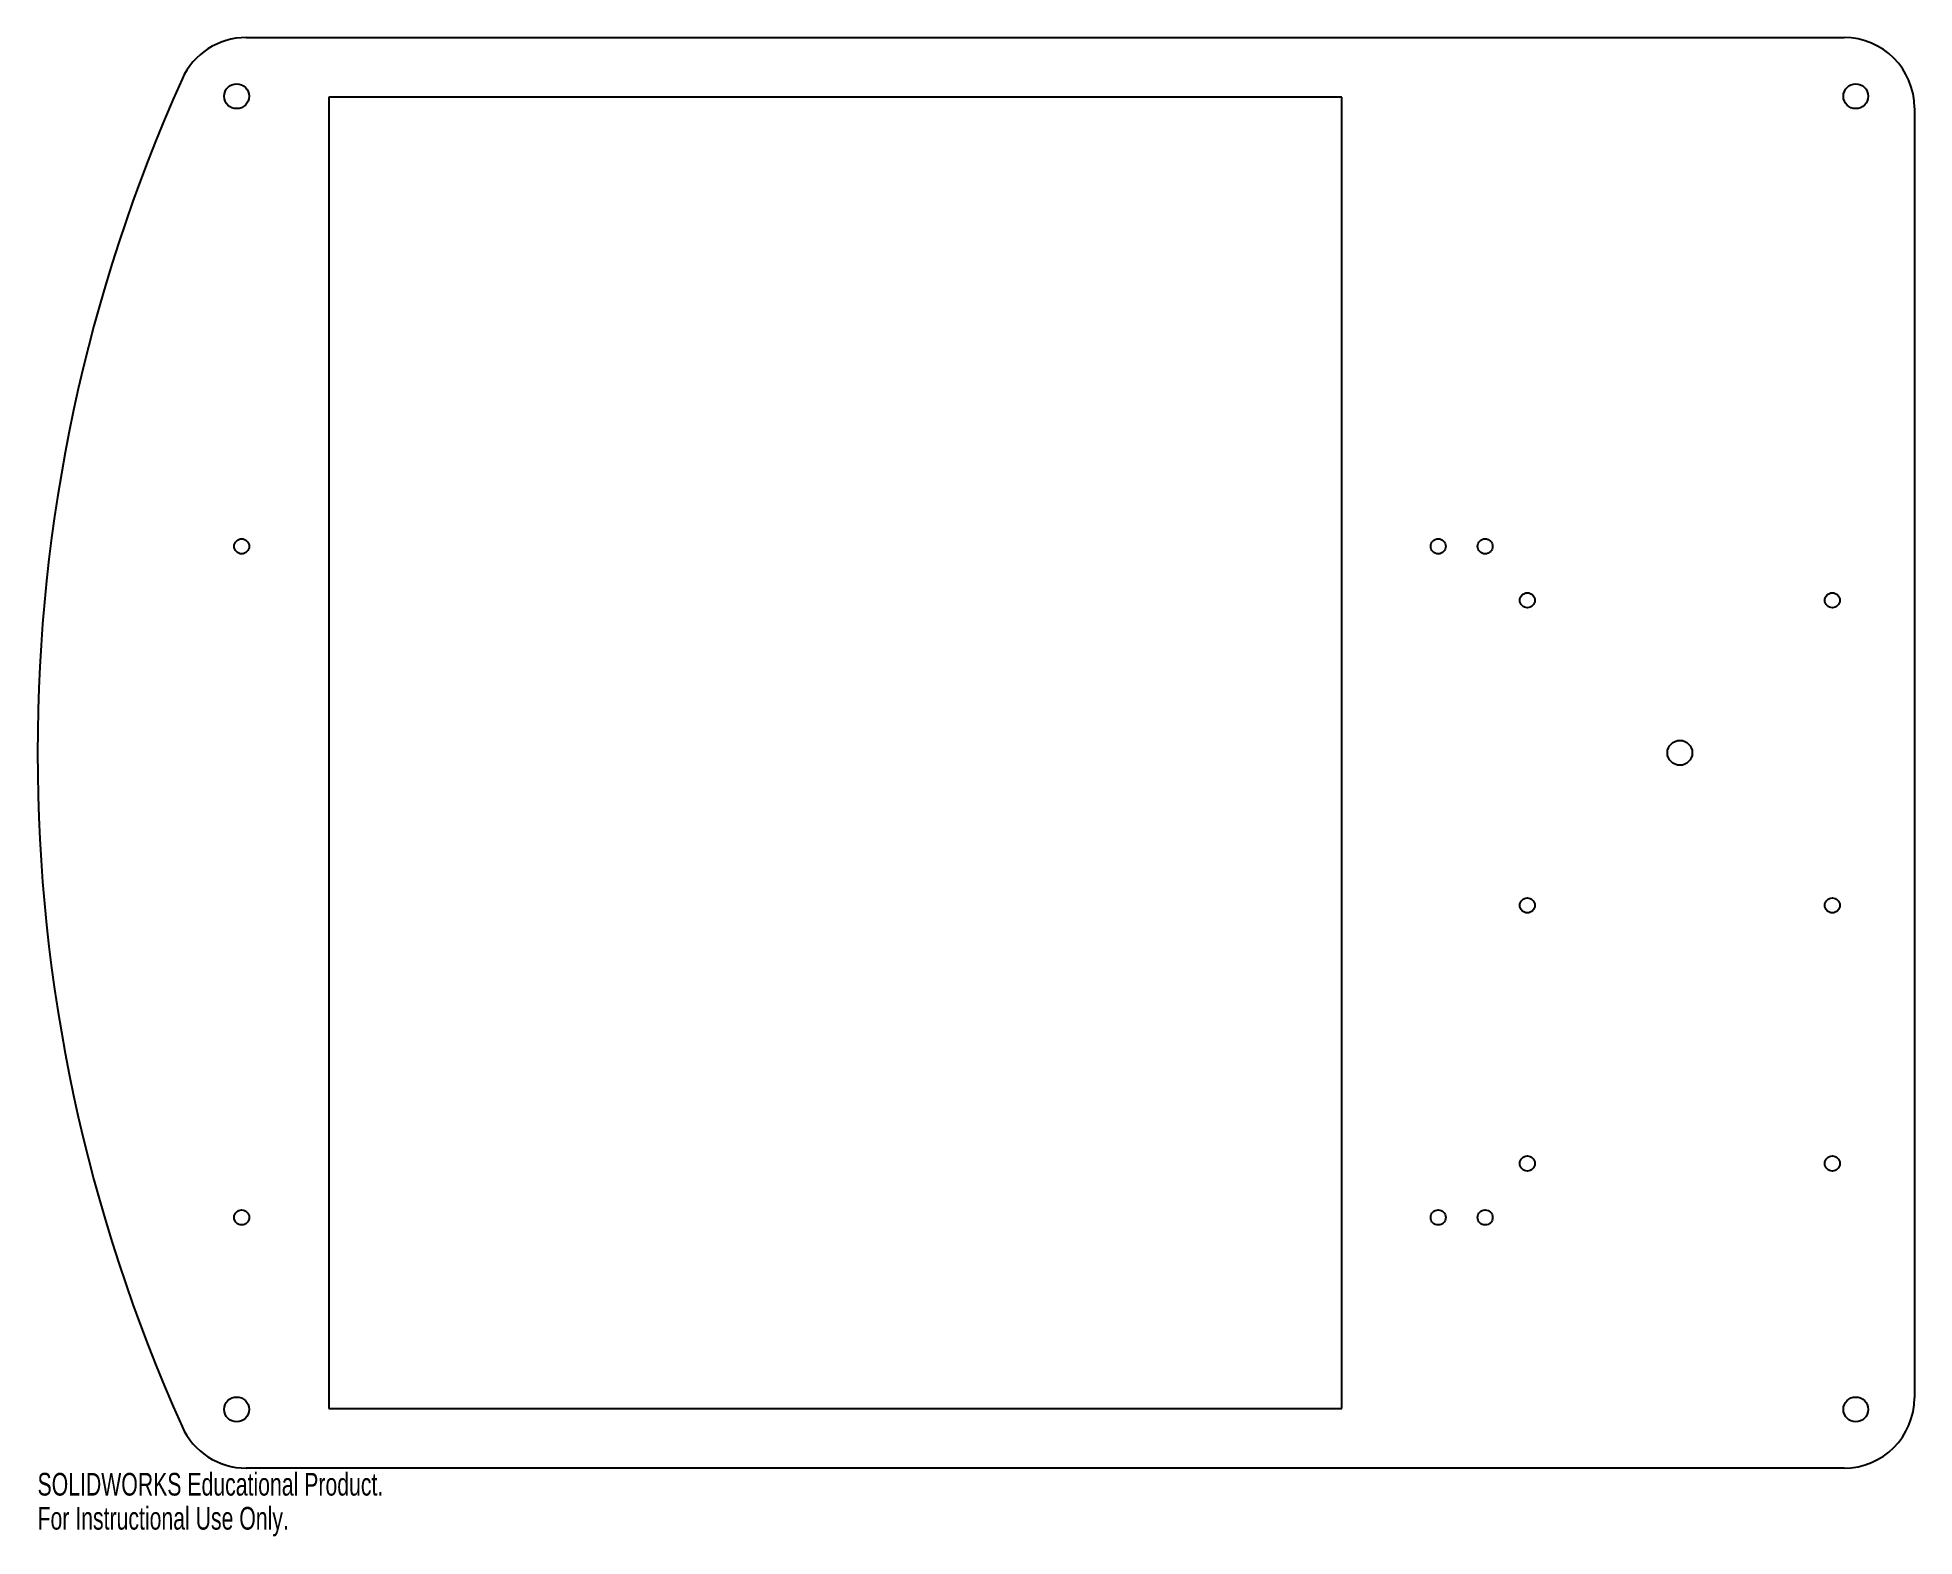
# Model space of a CAD drawing. Header units: millimetres. Extents: x -350 to 50, y -167 to 152.
import ezdxf

# ---------------------------------------------------------------- set-up
doc = ezdxf.new("R2010")
doc.units = ezdxf.units.MM
doc.styles.add('SLDTEXTSTYLE0', font='TXT', dxfattribs={"width": 0.7})

msp = doc.modelspace()

# ---------------------------------------------------------------- linework, layer by layer
at = {"color": 7, "linetype": 'Continuous', "lineweight": 25}
for p, q in [((-305.53, 152.4), (35, 152.4)), ((-287.95, 139.7), (-287.95, -139.7)), ((-72.05, 139.7), (-287.95, 139.7)), ((-72.05, -139.7), (-72.05, 139.7)), ((50, 137.4), (50, -137.4)), ((-287.95, -139.7), (-72.05, -139.7)), ((35, -152.4), (-305.53, -152.4))]:
    msp.add_line(p, q, dxfattribs=at)
for centre, radius in [((-307.58, 139.9), 2.65), ((37.5, 139.9), 2.65), ((-306.5, 44), 1.6), ((-51.5, 44), 1.6), ((-41.5, 44), 1.6), ((-32.5, 32.5), 1.6), ((32.5, 32.5), 1.6), ((0, 0), 2.65), ((-32.5, -32.5), 1.6), ((32.5, -32.5), 1.6), ((-32.5, -87.5), 1.6), ((32.5, -87.5), 1.6), ((-306.5, -99), 1.6), ((-51.5, -99), 1.6), ((-41.5, -99), 1.6), ((-307.58, -139.9), 2.65), ((37.5, -139.9), 2.65)]:
    msp.add_circle(centre, radius, dxfattribs=at)
for centre, radius, start, end in [((-305.53, 137.4), 15, 90, 155.7858), ((35, 137.4), 15, 0, 90), ((0, 0), 350, 155.7858, 204.2142), ((35, -137.4), 15, 270, 0), ((-305.53, -137.4), 15, 204.2142, 270)]:
    msp.add_arc(centre, radius, start, end, dxfattribs=at)

# ---------------------------------------------------------------- texts
at = {"color": 7, "linetype": 'Continuous', "char_height": 4.8336, "attachment_point": 1, "style": 'SLDTEXTSTYLE0'}
for s, insert in [('SOLIDWORKS Educational Product.', (-350, -153.42)), ('For Instructional Use Only.', (-350, -160.67))]:
    msp.add_mtext(s, dxfattribs=dict(at, insert=insert))

doc.saveas('drawing.dxf')
